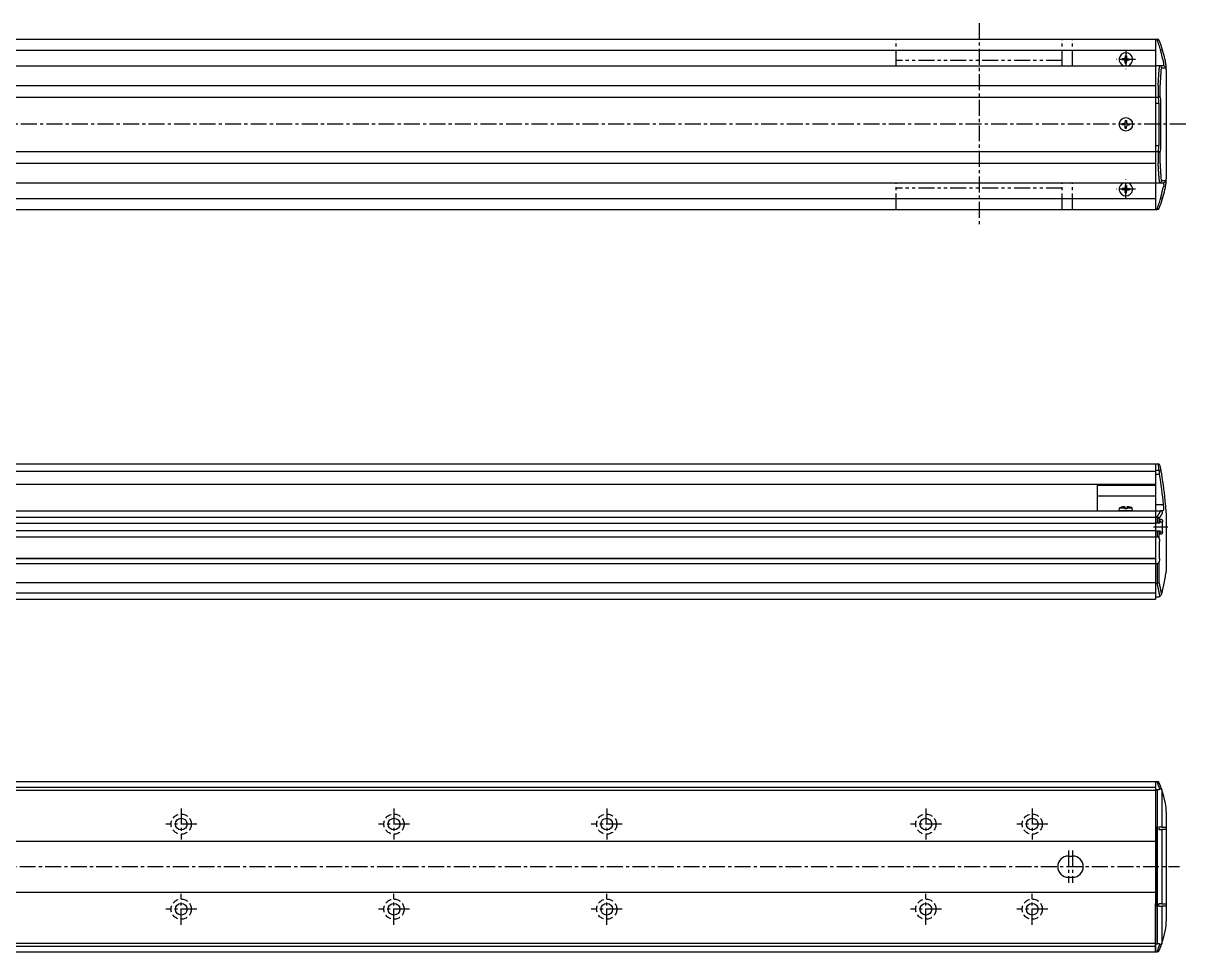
# Model space of a CAD drawing. Extents: x -693 to 400, y 35 to 506.
# Drawn here: x -147 to 400, y 69 to 506 of the extents above; entities that cross this region are included whole.
import ezdxf

# ---------------------------------------------------------------- set-up
doc = ezdxf.new("R2010")
doc.units = 0
for name, pattern in [('CENTER', [12, 7.5, -1.5, 1.5, -1.5]), ('DASHED', [4.5, 3, -1.5]), ('PHANTOM', [15, 7.5, -1.5, 1.5, -1.5, 1.5, -1.5])]:
    doc.linetypes.add(name, pattern=pattern)
doc.layers.get('0').update_dxf_attribs({"linetype": 'CONTINUOUS'})
doc.layers.add('CENTER', color=1, linetype='CENTER')

msp = doc.modelspace()

# ---------------------------------------------------------------- linework, layer by layer
at = {"color": 7, "linetype": 'CONTINUOUS'}
for p, q in [((-504.42, 498.26), (385.58, 498.26)), ((385.58, 498.26), (385.58, 418.26)), ((385.58, 498.26), (386.16, 498.26)), ((386.36, 498.26), (386.16, 498.26)), ((-258.42, 493.06), (385.58, 493.06)), ((387.97, 493.09), (387.82, 493.07)), ((369.83, 489.01), (369.83, 488.51)), ((370.58, 489.01), (369.83, 489.01)), ((370.58, 488.51), (369.83, 488.51)), ((371.33, 490.51), (371.33, 489.76)), ((371.33, 490.51), (371.83, 490.51)), ((371.33, 487.01), (371.33, 487.77)), ((371.33, 487.01), (371.83, 487.01)), ((371.83, 490.51), (371.83, 489.76)), ((371.83, 487.01), (371.83, 487.77)), ((372.57, 489.01), (373.33, 489.01)), ((372.57, 488.51), (373.33, 488.51)), ((373.33, 489.01), (373.33, 488.51)), ((388.97, 488.76), (389.18, 488.03)), ((390.16, 487.99), (389.94, 488.98)), ((-504.42, 485.76), (385.58, 485.76)), ((-258.42, 485.76), (385.58, 485.76)), ((389.25, 485.76), (385.58, 485.76)), ((388.41, 484.76), (390.24, 484.76)), ((390.48, 485.88), (390.48, 485.89)), ((390.58, 483.91), (390.58, 432.61)), ((-504.42, 476.53), (385.58, 476.53)), ((386.76, 476.51), (386.77, 476.51)), ((386.77, 476.51), (386.77, 471.02)), ((387.75, 471.6), (387.75, 476.34)), ((-504.42, 471), (385.58, 471)), ((385.58, 471.01), (386.66, 471.01)), ((386.77, 471.02), (386.66, 471.01)), ((385.58, 468.26), (387.09, 468.26)), ((387.09, 468.26), (387.09, 448.26)), ((388.08, 448.26), (388.08, 468.26)), ((371.33, 460.01), (371.33, 459.26)), ((371.33, 460.01), (371.83, 460.01)), ((371.83, 460.01), (371.83, 459.26)), ((369.83, 458.51), (369.83, 458.01)), ((370.58, 458.51), (369.83, 458.51)), ((370.58, 458.01), (369.83, 458.01)), ((371.33, 456.51), (371.33, 457.27)), ((371.33, 456.51), (371.83, 456.51)), ((371.83, 456.51), (371.83, 457.27)), ((372.57, 458.51), (373.33, 458.51)), ((372.57, 458.01), (373.33, 458.01)), ((373.33, 458.51), (373.33, 458.01)), ((385.58, 448.26), (387.09, 448.26)), ((-504.42, 445.53), (385.58, 445.53)), ((385.58, 445.51), (386.66, 445.51)), ((386.66, 445.51), (386.77, 445.51)), ((386.77, 445.51), (386.77, 440.01)), ((387.75, 440.19), (387.75, 444.92)), ((-504.42, 439.99), (385.58, 439.99)), ((386.77, 440.01), (386.76, 440.01)), ((390.24, 431.76), (388.41, 431.76)), ((-502.42, 430.76), (387.58, 430.76)), ((-258.42, 430.76), (385.58, 430.76)), ((369.83, 428.01), (369.83, 427.51)), ((370.58, 428.01), (369.83, 428.01)), ((370.58, 427.51), (369.83, 427.51)), ((371.33, 429.51), (371.33, 428.76)), ((371.33, 429.51), (371.83, 429.51)), ((371.33, 426.01), (371.33, 426.77)), ((371.83, 429.51), (371.83, 428.76)), ((371.83, 426.01), (371.83, 426.77)), ((372.57, 428.01), (373.33, 428.01)), ((372.57, 427.51), (373.33, 427.51)), ((373.33, 428.01), (373.33, 427.51)), ((385.58, 430.76), (389.25, 430.76)), ((388.97, 427.76), (389.18, 428.5)), ((389.94, 427.54), (390.16, 428.54)), ((390.48, 430.64), (390.48, 430.65)), ((-258.42, 423.46), (385.58, 423.46)), ((371.33, 426.01), (371.83, 426.01)), ((387.97, 423.44), (387.82, 423.46)), ((-504.42, 418.26), (385.58, 418.26)), ((385.58, 418.26), (386.16, 418.26)), ((386.16, 418.26), (386.36, 418.26)), ((-258.42, 298.59), (385.58, 298.59)), ((-258.42, 295.23), (385.58, 295.23)), ((385.58, 298.59), (385.58, 236.09)), ((385.58, 298.59), (385.58, 289.09)), ((385.58, 298.59), (386.76, 298.59)), ((385.58, 298.59), (385.58, 289.09)), ((385.58, 295.7), (387.27, 295.7)), ((386.77, 298.59), (386.76, 298.59)), ((385.58, 293.82), (387.43, 293.82)), ((-258.42, 289.09), (385.58, 289.09)), ((358.08, 289.09), (358.08, 276.59)), ((358.08, 288.62), (385.58, 288.62)), ((358.08, 283.63), (385.58, 283.63)), ((385.58, 279.59), (389.25, 279.59)), ((-504.42, 276.59), (385.58, 276.59)), ((-504.42, 273.59), (385.58, 273.59)), ((368.43, 276.59), (368.54, 277.89)), ((374.73, 276.59), (368.43, 276.59)), ((371.18, 277.89), (368.54, 277.89)), ((371.18, 278.48), (371.18, 277.49)), ((371.98, 277.49), (371.18, 277.49)), ((371.98, 278.48), (371.98, 277.49)), ((374.61, 277.89), (371.98, 277.89)), ((374.73, 276.59), (374.61, 277.89)), ((385.58, 276.59), (387.82, 276.59)), ((385.58, 276.59), (385.58, 235.09)), ((385.58, 273.59), (386.16, 273.59)), ((386.16, 273.59), (386.36, 273.57)), ((386.36, 273.57), (386.36, 270.99)), ((388.97, 276.59), (387.82, 276.59)), ((387.82, 276.59), (387.97, 276.58)), ((389.18, 276.68), (388.97, 276.59)), ((390.48, 276.91), (390.48, 276.89)), ((390.58, 275.59), (390.58, 248.09)), ((-504.42, 270.84), (385.58, 270.84)), ((385.58, 270.99), (387.55, 270.99)), ((387.29, 270.99), (387.29, 273.01)), ((388.49, 272.44), (387.55, 272.44)), ((387.55, 272.44), (387.55, 270.99)), ((387.55, 271.44), (388.81, 271.44)), ((388.81, 266.74), (388.81, 271.44)), ((-504.42, 267.34), (385.58, 267.34)), ((-504.42, 264.32), (385.58, 264.32)), ((385.58, 267.19), (387.55, 267.19)), ((385.58, 264.32), (386.36, 264.32)), ((386.36, 267.19), (386.36, 264.32)), ((387.29, 263.52), (387.29, 267.19)), ((387.55, 267.19), (387.55, 265.74)), ((387.55, 266.74), (388.81, 266.74)), ((387.55, 265.74), (388.49, 265.74)), ((387.43, 254.09), (387.43, 262.09)), ((-504.42, 254.39), (385.58, 254.39)), ((-504.42, 254.09), (385.58, 254.09)), ((-504.42, 251.85), (385.58, 251.85)), ((385.58, 251.85), (386.36, 251.85)), ((386.36, 251.85), (386.36, 242.59)), ((387.29, 242.85), (387.29, 252.65)), ((-504.42, 242.85), (385.58, 242.85)), ((385.58, 242.59), (386.31, 242.59)), ((386.36, 242.59), (386.31, 242.59)), ((-504.42, 238.09), (385.58, 238.09)), ((-504.42, 235.09), (385.58, 235.09)), ((385.58, 236.09), (386.52, 236.09)), ((388.47, 237.62), (388.43, 237.48)), ((-504.42, 149.3), (385.58, 149.3)), ((385.58, 149.3), (385.58, 69.3)), ((385.58, 149.3), (385.58, 126.85)), ((385.58, 149.3), (386.31, 149.3)), ((386.31, 149.3), (386.36, 149.3)), ((-504.42, 146.7), (385.58, 146.7)), ((-504.42, 145.3), (385.58, 145.3)), ((385.58, 145.55), (386.52, 145.55)), ((386.52, 73.05), (386.52, 145.55)), ((388.43, 145.51), (388.47, 145.38)), ((388.47, 145.38), (388.47, 127.8)), ((390.58, 134.95), (390.58, 83.65)), ((386.03, 127.8), (385.58, 127.8)), ((385.58, 126.85), (386.03, 126.85)), ((386.03, 127.8), (386.03, 90.8)), ((388.47, 127.8), (387.08, 127.8)), ((387.08, 127.8), (387.08, 126.8)), ((387.08, 126.8), (388.47, 126.8)), ((388.47, 127.8), (390.41, 127.8)), ((388.47, 126.8), (388.47, 91.8)), ((390.41, 126.8), (388.47, 126.8)), ((390.41, 127.8), (390.58, 127.75)), ((390.58, 126.74), (390.41, 126.8)), ((-504.42, 121.3), (385.58, 121.3)), ((344.58, 114.3), (346.58, 114.3)), ((344.58, 104.3), (346.58, 104.3)), ((-504.42, 97.3), (385.58, 97.3)), ((386.03, 91.76), (385.58, 91.75)), ((385.58, 69.3), (385.58, 91.75)), ((386.03, 90.8), (385.58, 90.8)), ((388.47, 91.8), (387.08, 91.8)), ((387.08, 90.8), (387.08, 91.8)), ((387.08, 90.8), (388.47, 90.8)), ((388.47, 91.8), (390.41, 91.8)), ((388.47, 90.8), (388.47, 73.22)), ((390.41, 90.8), (388.47, 90.8)), ((390.41, 91.8), (390.58, 91.86)), ((390.58, 90.86), (390.41, 90.8)), ((-504.42, 73.3), (385.58, 73.3)), ((-504.42, 71.9), (385.58, 71.9)), ((385.58, 73.05), (386.52, 73.05)), ((388.47, 73.22), (388.43, 73.09)), ((-504.42, 69.3), (385.58, 69.3)), ((385.58, 69.3), (386.31, 69.3)), ((386.36, 69.3), (386.31, 69.3))]:
    msp.add_line(p, q, dxfattribs=at)
at = {"color": 3, "linetype": 'PHANTOM'}
for p, q in [((263.58, 485.76), (263.58, 498.26)), ((341.58, 485.76), (341.58, 498.26)), ((346.58, 485.76), (346.58, 498.26)), ((341.58, 488.26), (263.58, 488.26)), ((263.58, 418.26), (263.58, 430.76)), ((341.58, 428.26), (263.58, 428.26)), ((341.58, 418.26), (341.58, 430.76)), ((346.58, 418.26), (346.58, 430.76))]:
    msp.add_line(p, q, dxfattribs=at)
at = {"color": 7, "linetype": 'CONTINUOUS'}
for points in [[(388.86, 493.09), (388.86, 493.09), (388.85, 493.11), (388.74, 493.17), (388.54, 493.18), (388.28, 493.15), (387.97, 493.09)], [(389.48, 486.57), (389.39, 487.13), (389.18, 488.03)], [(389.48, 429.96), (389.39, 429.4), (389.18, 428.5)], [(388.86, 423.44), (388.86, 423.44), (388.85, 423.42), (388.74, 423.36), (388.54, 423.35), (388.28, 423.38), (387.97, 423.44)], [(387.43, 293.82), (387.39, 294.24), (387.34, 294.87), (387.3, 295.37), (387.27, 295.7)], [(389.18, 276.68), (389.39, 277.07), (389.48, 277.54)], [(388.49, 272.44), (388.5, 272.44), (388.61, 272.37), (388.7, 272.2), (388.76, 271.96), (388.8, 271.66), (388.81, 271.44)], [(387.29, 263.52), (387.37, 263.03), (387.43, 262.09)], [(388.81, 266.74), (388.81, 266.64), (388.78, 266.32), (388.72, 266.03), (388.63, 265.83), (388.52, 265.74), (388.49, 265.74)], [(387.43, 254.09), (387.41, 253.54), (387.29, 252.65)], [(388.47, 237.62), (389.38, 241.71), (390.16, 245.67)], [(388.43, 145.51), (388.38, 145.61), (388.23, 145.74), (387.98, 145.8), (387.58, 145.73)], [(390.16, 139.03), (389.38, 142.3), (388.47, 145.38)], [(388.47, 73.22), (389.38, 76.31), (390.16, 79.58)], [(387.58, 72.88), (387.79, 72.82), (388.1, 72.82), (388.32, 72.92), (388.43, 73.09)]]:
    msp.add_lwpolyline(points, dxfattribs=at)
for points in [[(386.76, 476.51, 0), (386.76, 476.58, 0), (386.77, 476.64, 0), (386.77, 476.7, 0), (386.77, 476.76, 0), (386.78, 476.82, 0), (386.78, 476.89, 0), (386.79, 476.95, 0), (386.79, 477.01, 0), (386.8, 477.07, 0), (386.8, 477.13, 0), (386.8, 477.19, 0), (386.81, 477.26, 0), (386.81, 477.32, 0), (386.82, 477.38, 0), (386.82, 477.44, 0), (386.82, 477.5, 0), (386.83, 477.57, 0), (386.83, 477.63, 0), (386.84, 477.69, 0), (386.84, 477.75, 0), (386.85, 477.81, 0), (386.85, 477.88, 0), (386.85, 477.94, 0), (386.86, 478, 0), (386.86, 478.06, 0), (386.87, 478.12, 0), (386.87, 478.19, 0), (386.87, 478.25, 0), (386.88, 478.31, 0), (386.88, 478.37, 0), (386.89, 478.43, 0), (386.89, 478.5, 0), (386.89, 478.56, 0), (386.9, 478.62, 0), (386.9, 478.68, 0), (386.91, 478.74, 0), (386.91, 478.81, 0), (386.91, 478.87, 0), (386.92, 478.93, 0), (386.92, 478.99, 0), (386.93, 479.05, 0), (386.93, 479.12, 0), (386.94, 479.18, 0), (386.94, 479.24, 0), (386.94, 479.3, 0), (386.95, 479.36, 0), (386.95, 479.42, 0), (386.96, 479.49, 0), (386.96, 479.55, 0), (386.96, 479.61, 0), (386.97, 479.67, 0), (386.97, 479.74, 0), (386.98, 479.8, 0), (386.98, 479.86, 0), (386.98, 479.92, 0), (386.99, 479.98, 0), (386.99, 480.05, 0), (387, 480.11, 0), (387, 480.17, 0), (387, 480.23, 0), (387.01, 480.29, 0), (387.01, 480.36, 0), (387.01, 480.42, 0), (387.02, 480.48, 0), (387.02, 480.54, 0), (387.03, 480.6, 0), (387.03, 480.67, 0), (387.04, 480.73, 0), (387.04, 480.79, 0), (387.04, 480.85, 0), (387.05, 480.91, 0), (387.05, 480.98, 0), (387.06, 481.04, 0), (387.06, 481.1, 0), (387.06, 481.16, 0), (387.07, 481.22, 0), (387.07, 481.29, 0), (387.07, 481.35, 0), (387.08, 481.41, 0), (387.08, 481.47, 0), (387.09, 481.53, 0), (387.09, 481.59, 0), (387.1, 481.66, 0), (387.1, 481.72, 0), (387.1, 481.78, 0), (387.11, 481.84, 0), (387.11, 481.9, 0), (387.11, 481.97, 0), (387.12, 482.03, 0), (387.12, 482.09, 0), (387.13, 482.15, 0), (387.13, 482.21, 0), (387.13, 482.28, 0), (387.14, 482.34, 0), (387.14, 482.4, 0), (387.15, 482.46, 0), (387.15, 482.52, 0), (387.15, 482.59, 0), (387.16, 482.65, 0), (387.16, 482.71, 0), (387.17, 482.77, 0), (387.17, 482.83, 0), (387.17, 482.9, 0), (387.18, 482.96, 0), (387.18, 483.02, 0), (387.19, 483.08, 0), (387.19, 483.14, 0), (387.19, 483.21, 0), (387.2, 483.27, 0), (387.2, 483.33, 0), (387.2, 483.39, 0), (387.21, 483.45, 0), (387.21, 483.52, 0), (387.22, 483.58, 0), (387.22, 483.64, 0), (387.22, 483.7, 0), (387.23, 483.77, 0), (387.23, 483.83, 0), (387.24, 483.89, 0), (387.24, 483.95, 0), (387.24, 484.01, 0), (387.25, 484.08, 0), (387.25, 484.14, 0), (387.25, 484.2, 0), (387.26, 484.26, 0), (387.26, 484.32, 0), (387.27, 484.39, 0), (387.27, 484.45, 0)], [(387.75, 476.34, 0), (387.76, 476.4, 0), (387.76, 476.46, 0), (387.76, 476.52, 0), (387.77, 476.58, 0), (387.77, 476.64, 0), (387.78, 476.7, 0), (387.78, 476.76, 0), (387.79, 476.82, 0), (387.79, 476.88, 0), (387.79, 476.94, 0), (387.8, 477, 0), (387.8, 477.06, 0), (387.81, 477.13, 0), (387.81, 477.19, 0), (387.81, 477.25, 0), (387.82, 477.31, 0), (387.82, 477.37, 0), (387.83, 477.43, 0), (387.83, 477.49, 0), (387.83, 477.55, 0), (387.84, 477.61, 0), (387.84, 477.67, 0), (387.85, 477.73, 0), (387.85, 477.79, 0), (387.85, 477.85, 0), (387.86, 477.91, 0), (387.86, 477.97, 0), (387.87, 478.04, 0), (387.87, 478.1, 0), (387.87, 478.16, 0), (387.88, 478.22, 0), (387.88, 478.28, 0), (387.89, 478.34, 0), (387.89, 478.4, 0), (387.89, 478.46, 0), (387.9, 478.52, 0), (387.9, 478.58, 0), (387.91, 478.64, 0), (387.91, 478.7, 0), (387.91, 478.76, 0), (387.92, 478.82, 0), (387.92, 478.88, 0), (387.93, 478.94, 0), (387.93, 479.01, 0), (387.93, 479.07, 0), (387.94, 479.13, 0), (387.94, 479.19, 0), (387.95, 479.25, 0), (387.95, 479.31, 0), (387.95, 479.37, 0), (387.96, 479.43, 0), (387.96, 479.49, 0), (387.97, 479.55, 0), (387.97, 479.61, 0), (387.97, 479.67, 0), (387.98, 479.73, 0), (387.98, 479.8, 0), (387.99, 479.86, 0), (387.99, 479.92, 0), (387.99, 479.98, 0), (388, 480.04, 0), (388, 480.1, 0), (388, 480.16, 0), (388.01, 480.22, 0), (388.01, 480.28, 0), (388.02, 480.34, 0), (388.02, 480.4, 0), (388.02, 480.46, 0), (388.03, 480.52, 0), (388.03, 480.58, 0), (388.04, 480.64, 0), (388.04, 480.7, 0), (388.05, 480.77, 0), (388.05, 480.83, 0), (388.05, 480.89, 0), (388.06, 480.95, 0), (388.06, 481.01, 0), (388.06, 481.07, 0), (388.07, 481.13, 0), (388.07, 481.19, 0), (388.08, 481.25, 0), (388.08, 481.31, 0), (388.08, 481.37, 0), (388.09, 481.43, 0), (388.09, 481.49, 0), (388.1, 481.55, 0), (388.1, 481.62, 0), (388.1, 481.68, 0), (388.11, 481.74, 0), (388.11, 481.8, 0), (388.12, 481.86, 0), (388.12, 481.92, 0), (388.12, 481.98, 0), (388.13, 482.04, 0), (388.13, 482.1, 0), (388.13, 482.16, 0), (388.14, 482.22, 0), (388.14, 482.28, 0), (388.14, 482.35, 0), (388.15, 482.4, 0), (388.15, 482.47, 0), (388.16, 482.53, 0), (388.16, 482.59, 0), (388.17, 482.65, 0), (388.17, 482.71, 0), (388.17, 482.77, 0), (388.18, 482.83, 0), (388.18, 482.89, 0), (388.18, 482.95, 0), (388.19, 483.01, 0), (388.19, 483.07, 0), (388.19, 483.13, 0), (388.2, 483.19, 0), (388.2, 483.26, 0), (388.21, 483.32, 0), (388.21, 483.38, 0), (388.21, 483.44, 0), (388.22, 483.5, 0), (388.22, 483.56, 0), (388.23, 483.62, 0), (388.23, 483.68, 0), (388.23, 483.74, 0), (388.24, 483.8, 0), (388.24, 483.86, 0), (388.25, 483.92, 0), (388.25, 483.99, 0), (388.25, 484.05, 0), (388.26, 484.11, 0)], [(387.27, 432.08, 0), (387.27, 432.14, 0), (387.26, 432.2, 0), (387.26, 432.27, 0), (387.25, 432.33, 0), (387.25, 432.39, 0), (387.25, 432.45, 0), (387.24, 432.51, 0), (387.24, 432.58, 0), (387.24, 432.64, 0), (387.23, 432.7, 0), (387.23, 432.76, 0), (387.22, 432.82, 0), (387.22, 432.89, 0), (387.22, 432.95, 0), (387.21, 433.01, 0), (387.21, 433.07, 0), (387.2, 433.13, 0), (387.2, 433.2, 0), (387.2, 433.26, 0), (387.19, 433.32, 0), (387.19, 433.38, 0), (387.19, 433.44, 0), (387.18, 433.51, 0), (387.18, 433.57, 0), (387.17, 433.63, 0), (387.17, 433.69, 0), (387.17, 433.76, 0), (387.16, 433.82, 0), (387.16, 433.88, 0), (387.15, 433.94, 0), (387.15, 434, 0), (387.15, 434.07, 0), (387.14, 434.13, 0), (387.14, 434.19, 0), (387.13, 434.25, 0), (387.13, 434.31, 0), (387.13, 434.38, 0), (387.12, 434.44, 0), (387.12, 434.5, 0), (387.11, 434.56, 0), (387.11, 434.62, 0), (387.11, 434.69, 0), (387.1, 434.75, 0), (387.1, 434.81, 0), (387.1, 434.87, 0), (387.09, 434.93, 0), (387.09, 435, 0), (387.08, 435.06, 0), (387.08, 435.12, 0), (387.07, 435.18, 0), (387.07, 435.24, 0), (387.07, 435.31, 0), (387.06, 435.37, 0), (387.06, 435.43, 0), (387.06, 435.49, 0), (387.05, 435.55, 0), (387.05, 435.62, 0), (387.04, 435.68, 0), (387.04, 435.74, 0), (387.04, 435.8, 0), (387.03, 435.86, 0), (387.03, 435.93, 0), (387.02, 435.99, 0), (387.02, 436.05, 0), (387.01, 436.11, 0), (387.01, 436.17, 0), (387.01, 436.24, 0), (387, 436.3, 0), (387, 436.36, 0), (387, 436.42, 0), (386.99, 436.48, 0), (386.99, 436.55, 0), (386.98, 436.61, 0), (386.98, 436.67, 0), (386.98, 436.73, 0), (386.97, 436.79, 0), (386.97, 436.86, 0), (386.96, 436.92, 0), (386.96, 436.98, 0), (386.96, 437.04, 0), (386.95, 437.1, 0), (386.95, 437.17, 0), (386.94, 437.23, 0), (386.94, 437.29, 0), (386.94, 437.35, 0), (386.93, 437.41, 0), (386.93, 437.48, 0), (386.92, 437.54, 0), (386.92, 437.6, 0), (386.91, 437.66, 0), (386.91, 437.72, 0), (386.91, 437.79, 0), (386.9, 437.85, 0), (386.9, 437.91, 0), (386.89, 437.97, 0), (386.89, 438.03, 0), (386.89, 438.1, 0), (386.88, 438.16, 0), (386.88, 438.22, 0), (386.87, 438.28, 0), (386.87, 438.34, 0), (386.87, 438.4, 0), (386.86, 438.47, 0), (386.86, 438.53, 0), (386.85, 438.59, 0), (386.85, 438.65, 0), (386.85, 438.71, 0), (386.84, 438.78, 0), (386.84, 438.84, 0), (386.83, 438.9, 0), (386.83, 438.96, 0), (386.82, 439.02, 0), (386.82, 439.09, 0), (386.82, 439.15, 0), (386.81, 439.21, 0), (386.81, 439.27, 0), (386.8, 439.33, 0), (386.8, 439.39, 0), (386.8, 439.46, 0), (386.79, 439.52, 0), (386.79, 439.58, 0), (386.78, 439.64, 0), (386.78, 439.7, 0), (386.77, 439.77, 0), (386.77, 439.83, 0), (386.77, 439.89, 0), (386.76, 439.95, 0), (386.76, 440.01, 0)], [(388.26, 432.42, 0), (388.25, 432.48, 0), (388.25, 432.54, 0), (388.25, 432.61, 0), (388.24, 432.66, 0), (388.24, 432.73, 0), (388.23, 432.79, 0), (388.23, 432.85, 0), (388.23, 432.91, 0), (388.22, 432.97, 0), (388.22, 433.03, 0), (388.21, 433.09, 0), (388.21, 433.15, 0), (388.21, 433.21, 0), (388.2, 433.27, 0), (388.2, 433.33, 0), (388.19, 433.39, 0), (388.19, 433.45, 0), (388.19, 433.52, 0), (388.18, 433.58, 0), (388.18, 433.64, 0), (388.18, 433.7, 0), (388.17, 433.76, 0), (388.17, 433.82, 0), (388.17, 433.88, 0), (388.16, 433.94, 0), (388.16, 434, 0), (388.15, 434.06, 0), (388.15, 434.12, 0), (388.14, 434.18, 0), (388.14, 434.25, 0), (388.14, 434.31, 0), (388.13, 434.37, 0), (388.13, 434.43, 0), (388.13, 434.49, 0), (388.12, 434.55, 0), (388.12, 434.61, 0), (388.12, 434.67, 0), (388.11, 434.73, 0), (388.11, 434.79, 0), (388.1, 434.85, 0), (388.1, 434.91, 0), (388.1, 434.97, 0), (388.09, 435.03, 0), (388.09, 435.1, 0), (388.08, 435.16, 0), (388.08, 435.22, 0), (388.08, 435.28, 0), (388.07, 435.34, 0), (388.07, 435.4, 0), (388.06, 435.46, 0), (388.06, 435.52, 0), (388.06, 435.58, 0), (388.05, 435.64, 0), (388.05, 435.7, 0), (388.05, 435.76, 0), (388.04, 435.82, 0), (388.04, 435.88, 0), (388.03, 435.94, 0), (388.03, 436, 0), (388.02, 436.07, 0), (388.02, 436.13, 0), (388.02, 436.19, 0), (388.01, 436.25, 0), (388.01, 436.31, 0), (388, 436.37, 0), (388, 436.43, 0), (388, 436.49, 0), (387.99, 436.55, 0), (387.99, 436.61, 0), (387.99, 436.67, 0), (387.98, 436.73, 0), (387.98, 436.79, 0), (387.97, 436.85, 0), (387.97, 436.92, 0), (387.97, 436.98, 0), (387.96, 437.04, 0), (387.96, 437.1, 0), (387.95, 437.16, 0), (387.95, 437.22, 0), (387.95, 437.28, 0), (387.94, 437.34, 0), (387.94, 437.4, 0), (387.93, 437.46, 0), (387.93, 437.52, 0), (387.93, 437.58, 0), (387.92, 437.64, 0), (387.92, 437.7, 0), (387.91, 437.76, 0), (387.91, 437.83, 0), (387.91, 437.89, 0), (387.9, 437.95, 0), (387.9, 438.01, 0), (387.89, 438.07, 0), (387.89, 438.13, 0), (387.89, 438.19, 0), (387.88, 438.25, 0), (387.88, 438.31, 0), (387.87, 438.37, 0), (387.87, 438.43, 0), (387.87, 438.49, 0), (387.86, 438.55, 0), (387.86, 438.61, 0), (387.85, 438.68, 0), (387.85, 438.74, 0), (387.85, 438.8, 0), (387.84, 438.86, 0), (387.84, 438.92, 0), (387.83, 438.98, 0), (387.83, 439.04, 0), (387.83, 439.1, 0), (387.82, 439.16, 0), (387.82, 439.22, 0), (387.81, 439.28, 0), (387.81, 439.34, 0), (387.81, 439.4, 0), (387.8, 439.46, 0), (387.8, 439.52, 0), (387.79, 439.58, 0), (387.79, 439.64, 0), (387.79, 439.71, 0), (387.78, 439.77, 0), (387.78, 439.83, 0), (387.77, 439.89, 0), (387.77, 439.95, 0), (387.76, 440.01, 0), (387.76, 440.07, 0), (387.76, 440.13, 0), (387.75, 440.19, 0)], [(371.18, 278.48, 0), (371.16, 278.48, 0), (371.13, 278.48, 0), (371.11, 278.47, 0), (371.09, 278.47, 0), (371.07, 278.47, 0), (371.05, 278.47, 0), (371.03, 278.47, 0), (371.01, 278.47, 0), (370.99, 278.46, 0), (370.96, 278.46, 0), (370.94, 278.46, 0), (370.92, 278.46, 0), (370.9, 278.46, 0), (370.88, 278.46, 0), (370.86, 278.45, 0), (370.84, 278.45, 0), (370.82, 278.45, 0), (370.8, 278.45, 0), (370.77, 278.45, 0), (370.75, 278.44, 0), (370.73, 278.44, 0), (370.71, 278.44, 0), (370.69, 278.44, 0), (370.67, 278.44, 0), (370.65, 278.43, 0), (370.63, 278.43, 0), (370.61, 278.43, 0), (370.58, 278.43, 0), (370.56, 278.42, 0), (370.54, 278.42, 0), (370.52, 278.42, 0), (370.5, 278.41, 0), (370.48, 278.41, 0), (370.46, 278.41, 0), (370.44, 278.4, 0), (370.42, 278.4, 0), (370.4, 278.4, 0), (370.38, 278.4, 0), (370.35, 278.39, 0), (370.33, 278.39, 0), (370.31, 278.39, 0), (370.29, 278.38, 0), (370.27, 278.38, 0), (370.25, 278.38, 0), (370.23, 278.37, 0), (370.21, 278.37, 0), (370.19, 278.37, 0), (370.17, 278.36, 0), (370.14, 278.36, 0), (370.12, 278.35, 0), (370.1, 278.35, 0), (370.08, 278.35, 0), (370.06, 278.34, 0), (370.04, 278.34, 0), (370.02, 278.33, 0), (370, 278.33, 0), (369.98, 278.32, 0), (369.96, 278.32, 0), (369.94, 278.32, 0), (369.92, 278.31, 0), (369.9, 278.31, 0), (369.88, 278.3, 0), (369.85, 278.3, 0), (369.83, 278.29, 0), (369.81, 278.29, 0), (369.79, 278.29, 0), (369.77, 278.28, 0), (369.75, 278.27, 0), (369.73, 278.27, 0), (369.71, 278.26, 0), (369.69, 278.26, 0), (369.67, 278.25, 0), (369.65, 278.25, 0), (369.63, 278.25, 0), (369.61, 278.24, 0), (369.59, 278.24, 0), (369.57, 278.23, 0), (369.55, 278.22, 0), (369.52, 278.22, 0), (369.5, 278.21, 0), (369.48, 278.21, 0), (369.46, 278.2, 0), (369.44, 278.2, 0), (369.42, 278.19, 0), (369.4, 278.19, 0), (369.38, 278.18, 0), (369.36, 278.17, 0), (369.34, 278.17, 0), (369.32, 278.16, 0), (369.3, 278.15, 0), (369.28, 278.15, 0), (369.26, 278.14, 0), (369.24, 278.14, 0), (369.22, 278.13, 0), (369.2, 278.12, 0), (369.18, 278.12, 0), (369.16, 278.11, 0), (369.14, 278.11, 0), (369.12, 278.1, 0), (369.1, 278.09, 0), (369.08, 278.09, 0), (369.06, 278.08, 0), (369.04, 278.07, 0), (369.02, 278.06, 0), (369, 278.06, 0), (368.98, 278.05, 0), (368.96, 278.05, 0), (368.94, 278.04, 0), (368.92, 278.03, 0), (368.9, 278.02, 0), (368.88, 278.02, 0), (368.86, 278.01, 0), (368.84, 278, 0), (368.82, 278, 0), (368.8, 277.99, 0), (368.78, 277.98, 0), (368.76, 277.97, 0), (368.74, 277.96, 0), (368.72, 277.96, 0), (368.7, 277.95, 0), (368.68, 277.94, 0), (368.66, 277.93, 0), (368.64, 277.93, 0), (368.62, 277.92, 0), (368.6, 277.91, 0), (368.58, 277.9, 0), (368.56, 277.89, 0), (368.54, 277.89, 0)], [(374.61, 277.89, 0), (374.59, 277.89, 0), (374.57, 277.9, 0), (374.55, 277.91, 0), (374.54, 277.92, 0), (374.51, 277.93, 0), (374.5, 277.93, 0), (374.48, 277.94, 0), (374.46, 277.95, 0), (374.44, 277.96, 0), (374.42, 277.96, 0), (374.4, 277.97, 0), (374.38, 277.98, 0), (374.36, 277.99, 0), (374.34, 278, 0), (374.32, 278, 0), (374.3, 278.01, 0), (374.28, 278.02, 0), (374.26, 278.02, 0), (374.24, 278.03, 0), (374.22, 278.04, 0), (374.2, 278.05, 0), (374.18, 278.05, 0), (374.16, 278.06, 0), (374.14, 278.06, 0), (374.12, 278.07, 0), (374.1, 278.08, 0), (374.08, 278.09, 0), (374.06, 278.09, 0), (374.04, 278.1, 0), (374.02, 278.11, 0), (374, 278.11, 0), (373.98, 278.12, 0), (373.95, 278.12, 0), (373.94, 278.13, 0), (373.92, 278.14, 0), (373.89, 278.14, 0), (373.87, 278.15, 0), (373.85, 278.15, 0), (373.83, 278.16, 0), (373.81, 278.17, 0), (373.79, 278.17, 0), (373.77, 278.18, 0), (373.75, 278.19, 0), (373.73, 278.19, 0), (373.71, 278.2, 0), (373.69, 278.2, 0), (373.67, 278.21, 0), (373.65, 278.21, 0), (373.63, 278.22, 0), (373.61, 278.22, 0), (373.59, 278.23, 0), (373.57, 278.24, 0), (373.55, 278.24, 0), (373.53, 278.25, 0), (373.51, 278.25, 0), (373.49, 278.25, 0), (373.46, 278.26, 0), (373.44, 278.26, 0), (373.42, 278.27, 0), (373.4, 278.27, 0), (373.38, 278.28, 0), (373.36, 278.29, 0), (373.34, 278.29, 0), (373.32, 278.29, 0), (373.3, 278.3, 0), (373.28, 278.3, 0), (373.26, 278.31, 0), (373.24, 278.31, 0), (373.22, 278.32, 0), (373.2, 278.32, 0), (373.18, 278.32, 0), (373.15, 278.33, 0), (373.13, 278.33, 0), (373.11, 278.34, 0), (373.09, 278.34, 0), (373.07, 278.35, 0), (373.05, 278.35, 0), (373.03, 278.35, 0), (373.01, 278.36, 0), (372.99, 278.36, 0), (372.97, 278.37, 0), (372.95, 278.37, 0), (372.93, 278.37, 0), (372.9, 278.38, 0), (372.88, 278.38, 0), (372.86, 278.38, 0), (372.84, 278.39, 0), (372.82, 278.39, 0), (372.8, 278.39, 0), (372.78, 278.4, 0), (372.76, 278.4, 0), (372.74, 278.4, 0), (372.71, 278.4, 0), (372.69, 278.41, 0), (372.67, 278.41, 0), (372.65, 278.41, 0), (372.63, 278.42, 0), (372.61, 278.42, 0), (372.59, 278.42, 0), (372.57, 278.43, 0), (372.55, 278.43, 0), (372.53, 278.43, 0), (372.5, 278.43, 0), (372.48, 278.44, 0), (372.46, 278.44, 0), (372.44, 278.44, 0), (372.42, 278.44, 0), (372.4, 278.44, 0), (372.38, 278.45, 0), (372.36, 278.45, 0), (372.34, 278.45, 0), (372.31, 278.45, 0), (372.29, 278.45, 0), (372.27, 278.46, 0), (372.25, 278.46, 0), (372.23, 278.46, 0), (372.21, 278.46, 0), (372.19, 278.46, 0), (372.17, 278.46, 0), (372.15, 278.47, 0), (372.12, 278.47, 0), (372.1, 278.47, 0), (372.08, 278.47, 0), (372.06, 278.47, 0), (372.04, 278.47, 0), (372.02, 278.48, 0), (372, 278.48, 0), (371.98, 278.48, 0)], [(386.16, 273.59, 0), (386.18, 273.61, 0), (386.19, 273.63, 0), (386.21, 273.66, 0), (386.23, 273.68, 0), (386.24, 273.7, 0), (386.26, 273.73, 0), (386.27, 273.75, 0), (386.29, 273.77, 0), (386.3, 273.79, 0), (386.32, 273.82, 0), (386.33, 273.84, 0), (386.35, 273.86, 0), (386.37, 273.89, 0), (386.38, 273.91, 0), (386.4, 273.93, 0), (386.41, 273.95, 0), (386.43, 273.98, 0), (386.44, 274, 0), (386.46, 274.02, 0), (386.48, 274.05, 0), (386.49, 274.07, 0), (386.51, 274.09, 0), (386.52, 274.12, 0), (386.54, 274.14, 0), (386.55, 274.16, 0), (386.57, 274.19, 0), (386.58, 274.21, 0), (386.6, 274.23, 0), (386.61, 274.26, 0), (386.63, 274.28, 0), (386.64, 274.3, 0), (386.66, 274.32, 0), (386.67, 274.35, 0), (386.69, 274.37, 0), (386.7, 274.39, 0), (386.72, 274.42, 0), (386.73, 274.44, 0), (386.75, 274.46, 0), (386.76, 274.49, 0), (386.78, 274.51, 0), (386.79, 274.53, 0), (386.81, 274.56, 0), (386.82, 274.58, 0), (386.84, 274.6, 0), (386.85, 274.63, 0), (386.87, 274.65, 0), (386.88, 274.67, 0), (386.89, 274.7, 0), (386.91, 274.72, 0), (386.92, 274.74, 0), (386.94, 274.77, 0), (386.95, 274.79, 0), (386.97, 274.81, 0), (386.98, 274.84, 0), (387, 274.86, 0), (387.01, 274.88, 0), (387.02, 274.91, 0), (387.04, 274.93, 0), (387.05, 274.95, 0), (387.07, 274.98, 0), (387.08, 275, 0), (387.1, 275.02, 0), (387.11, 275.05, 0), (387.12, 275.07, 0), (387.14, 275.09, 0), (387.15, 275.12, 0), (387.17, 275.14, 0), (387.18, 275.16, 0), (387.19, 275.19, 0), (387.21, 275.21, 0), (387.22, 275.23, 0), (387.24, 275.26, 0), (387.25, 275.28, 0), (387.26, 275.3, 0), (387.28, 275.33, 0), (387.29, 275.35, 0), (387.31, 275.37, 0), (387.32, 275.4, 0), (387.33, 275.42, 0), (387.35, 275.44, 0), (387.36, 275.47, 0), (387.37, 275.49, 0), (387.39, 275.51, 0), (387.4, 275.54, 0), (387.41, 275.56, 0), (387.43, 275.58, 0), (387.44, 275.61, 0), (387.46, 275.63, 0), (387.47, 275.65, 0), (387.48, 275.68, 0), (387.5, 275.7, 0), (387.51, 275.73, 0), (387.52, 275.75, 0), (387.53, 275.77, 0), (387.55, 275.8, 0), (387.56, 275.82, 0), (387.57, 275.84, 0), (387.59, 275.87, 0), (387.6, 275.89, 0), (387.61, 275.91, 0), (387.63, 275.94, 0), (387.64, 275.96, 0), (387.65, 275.99, 0), (387.67, 276.01, 0), (387.68, 276.03, 0), (387.69, 276.06, 0), (387.7, 276.08, 0), (387.72, 276.1, 0), (387.73, 276.13, 0), (387.74, 276.15, 0), (387.75, 276.17, 0), (387.77, 276.2, 0), (387.78, 276.22, 0), (387.79, 276.25, 0), (387.81, 276.27, 0), (387.82, 276.29, 0), (387.83, 276.32, 0), (387.84, 276.34, 0), (387.86, 276.36, 0), (387.87, 276.39, 0), (387.88, 276.41, 0), (387.89, 276.43, 0), (387.91, 276.46, 0), (387.92, 276.48, 0), (387.93, 276.5, 0), (387.94, 276.53, 0), (387.95, 276.55, 0), (387.97, 276.58, 0)], [(387.29, 273.01, 0), (387.3, 273.03, 0), (387.32, 273.05, 0), (387.33, 273.07, 0), (387.35, 273.09, 0), (387.36, 273.11, 0), (387.37, 273.13, 0), (387.39, 273.15, 0), (387.4, 273.17, 0), (387.41, 273.19, 0), (387.43, 273.21, 0), (387.44, 273.23, 0), (387.45, 273.25, 0), (387.47, 273.27, 0), (387.48, 273.29, 0), (387.49, 273.31, 0), (387.51, 273.33, 0), (387.52, 273.35, 0), (387.53, 273.37, 0), (387.55, 273.39, 0), (387.56, 273.41, 0), (387.57, 273.43, 0), (387.59, 273.45, 0), (387.6, 273.47, 0), (387.61, 273.49, 0), (387.63, 273.51, 0), (387.64, 273.53, 0), (387.65, 273.55, 0), (387.67, 273.57, 0), (387.68, 273.59, 0), (387.69, 273.61, 0), (387.7, 273.63, 0), (387.72, 273.65, 0), (387.73, 273.67, 0), (387.74, 273.69, 0), (387.76, 273.71, 0), (387.77, 273.73, 0), (387.78, 273.75, 0), (387.79, 273.77, 0), (387.81, 273.79, 0), (387.82, 273.81, 0), (387.83, 273.83, 0), (387.85, 273.85, 0), (387.86, 273.87, 0), (387.87, 273.89, 0), (387.88, 273.91, 0), (387.9, 273.93, 0), (387.91, 273.95, 0), (387.92, 273.97, 0), (387.93, 273.99, 0), (387.95, 274.01, 0), (387.96, 274.03, 0), (387.97, 274.05, 0), (387.99, 274.07, 0), (388, 274.09, 0), (388.01, 274.11, 0), (388.02, 274.13, 0), (388.04, 274.15, 0), (388.05, 274.17, 0), (388.06, 274.19, 0), (388.07, 274.21, 0), (388.08, 274.23, 0), (388.1, 274.25, 0), (388.11, 274.27, 0), (388.12, 274.29, 0), (388.13, 274.31, 0), (388.14, 274.33, 0), (388.16, 274.35, 0), (388.17, 274.37, 0), (388.18, 274.39, 0), (388.19, 274.41, 0), (388.21, 274.43, 0), (388.22, 274.45, 0), (388.23, 274.47, 0), (388.24, 274.49, 0), (388.25, 274.51, 0), (388.27, 274.53, 0), (388.28, 274.55, 0), (388.29, 274.57, 0), (388.3, 274.59, 0), (388.31, 274.61, 0), (388.33, 274.63, 0), (388.34, 274.65, 0), (388.35, 274.67, 0), (388.36, 274.69, 0), (388.37, 274.71, 0), (388.38, 274.73, 0), (388.4, 274.75, 0), (388.41, 274.77, 0), (388.42, 274.79, 0), (388.43, 274.81, 0), (388.44, 274.83, 0), (388.46, 274.86, 0), (388.47, 274.88, 0), (388.48, 274.89, 0), (388.49, 274.92, 0), (388.5, 274.94, 0), (388.51, 274.96, 0), (388.52, 274.98, 0), (388.54, 275, 0), (388.55, 275.02, 0), (388.56, 275.04, 0), (388.57, 275.06, 0), (388.58, 275.08, 0), (388.59, 275.1, 0), (388.61, 275.12, 0), (388.62, 275.14, 0), (388.63, 275.16, 0), (388.64, 275.18, 0), (388.65, 275.2, 0), (388.66, 275.22, 0), (388.67, 275.24, 0), (388.68, 275.26, 0), (388.69, 275.28, 0), (388.71, 275.3, 0), (388.72, 275.32, 0), (388.73, 275.34, 0), (388.74, 275.36, 0), (388.75, 275.38, 0), (388.76, 275.4, 0), (388.77, 275.42, 0), (388.78, 275.44, 0), (388.8, 275.46, 0), (388.81, 275.49, 0), (388.82, 275.5, 0), (388.83, 275.53, 0), (388.84, 275.55, 0), (388.85, 275.57, 0), (388.86, 275.59, 0)], [(387.58, 236.39, 0), (387.58, 236.44, 0), (387.57, 236.49, 0), (387.56, 236.54, 0), (387.55, 236.59, 0), (387.54, 236.64, 0), (387.53, 236.69, 0), (387.52, 236.74, 0), (387.51, 236.78, 0), (387.5, 236.83, 0), (387.49, 236.88, 0), (387.48, 236.93, 0), (387.48, 236.98, 0), (387.46, 237.03, 0), (387.46, 237.08, 0), (387.45, 237.13, 0), (387.44, 237.18, 0), (387.43, 237.22, 0), (387.42, 237.27, 0), (387.41, 237.32, 0), (387.4, 237.37, 0), (387.39, 237.42, 0), (387.38, 237.47, 0), (387.37, 237.52, 0), (387.36, 237.56, 0), (387.35, 237.61, 0), (387.34, 237.66, 0), (387.33, 237.71, 0), (387.32, 237.76, 0), (387.31, 237.81, 0), (387.31, 237.86, 0), (387.3, 237.91, 0), (387.29, 237.96, 0), (387.28, 238, 0), (387.27, 238.05, 0), (387.26, 238.1, 0), (387.25, 238.15, 0), (387.24, 238.2, 0), (387.23, 238.25, 0), (387.22, 238.29, 0), (387.21, 238.34, 0), (387.2, 238.39, 0), (387.19, 238.44, 0), (387.18, 238.49, 0), (387.17, 238.54, 0), (387.16, 238.59, 0), (387.15, 238.64, 0), (387.14, 238.68, 0), (387.13, 238.73, 0), (387.12, 238.78, 0), (387.11, 238.83, 0), (387.1, 238.88, 0), (387.09, 238.93, 0), (387.08, 238.97, 0), (387.07, 239.02, 0), (387.06, 239.07, 0), (387.05, 239.12, 0), (387.04, 239.17, 0), (387.03, 239.22, 0), (387.02, 239.27, 0), (387.01, 239.31, 0), (387, 239.36, 0), (386.99, 239.41, 0), (386.98, 239.46, 0), (386.97, 239.51, 0), (386.96, 239.56, 0), (386.95, 239.6, 0), (386.94, 239.65, 0), (386.93, 239.7, 0), (386.92, 239.75, 0), (386.91, 239.8, 0), (386.9, 239.85, 0), (386.89, 239.9, 0), (386.88, 239.94, 0), (386.87, 239.99, 0), (386.86, 240.04, 0), (386.85, 240.09, 0), (386.84, 240.14, 0), (386.83, 240.19, 0), (386.82, 240.23, 0), (386.81, 240.28, 0), (386.8, 240.33, 0), (386.79, 240.38, 0), (386.78, 240.43, 0), (386.77, 240.47, 0), (386.76, 240.52, 0), (386.75, 240.57, 0), (386.74, 240.62, 0), (386.73, 240.67, 0), (386.72, 240.72, 0), (386.71, 240.76, 0), (386.7, 240.81, 0), (386.69, 240.86, 0), (386.68, 240.91, 0), (386.67, 240.96, 0), (386.66, 241, 0), (386.65, 241.05, 0), (386.64, 241.1, 0), (386.63, 241.15, 0), (386.62, 241.2, 0), (386.61, 241.24, 0), (386.6, 241.29, 0), (386.58, 241.34, 0), (386.57, 241.39, 0), (386.56, 241.44, 0), (386.55, 241.49, 0), (386.54, 241.53, 0), (386.53, 241.58, 0), (386.52, 241.63, 0), (386.51, 241.68, 0), (386.5, 241.72, 0), (386.49, 241.77, 0), (386.48, 241.82, 0), (386.47, 241.87, 0), (386.46, 241.92, 0), (386.45, 241.97, 0), (386.44, 242.01, 0), (386.43, 242.06, 0), (386.42, 242.11, 0), (386.4, 242.16, 0), (386.39, 242.2, 0), (386.38, 242.25, 0), (386.37, 242.3, 0), (386.36, 242.35, 0), (386.35, 242.4, 0), (386.34, 242.44, 0), (386.33, 242.49, 0), (386.32, 242.54, 0), (386.31, 242.59, 0)], [(388.43, 237.48, 0), (388.42, 237.52, 0), (388.41, 237.56, 0), (388.4, 237.6, 0), (388.39, 237.65, 0), (388.38, 237.69, 0), (388.38, 237.73, 0), (388.37, 237.77, 0), (388.36, 237.82, 0), (388.35, 237.86, 0), (388.34, 237.9, 0), (388.33, 237.94, 0), (388.33, 237.99, 0), (388.32, 238.03, 0), (388.31, 238.07, 0), (388.3, 238.11, 0), (388.29, 238.16, 0), (388.29, 238.2, 0), (388.28, 238.24, 0), (388.27, 238.28, 0), (388.26, 238.32, 0), (388.25, 238.37, 0), (388.24, 238.41, 0), (388.23, 238.45, 0), (388.23, 238.49, 0), (388.22, 238.54, 0), (388.21, 238.58, 0), (388.2, 238.62, 0), (388.19, 238.66, 0), (388.18, 238.71, 0), (388.18, 238.75, 0), (388.17, 238.79, 0), (388.16, 238.83, 0), (388.15, 238.87, 0), (388.14, 238.92, 0), (388.13, 238.96, 0), (388.12, 239, 0), (388.12, 239.04, 0), (388.11, 239.09, 0), (388.1, 239.13, 0), (388.09, 239.17, 0), (388.08, 239.21, 0), (388.07, 239.25, 0), (388.06, 239.3, 0), (388.06, 239.34, 0), (388.05, 239.38, 0), (388.04, 239.42, 0), (388.03, 239.46, 0), (388.02, 239.51, 0), (388.01, 239.55, 0), (388, 239.59, 0), (387.99, 239.63, 0), (387.99, 239.68, 0), (387.98, 239.72, 0), (387.97, 239.76, 0), (387.96, 239.8, 0), (387.95, 239.84, 0), (387.94, 239.88, 0), (387.93, 239.93, 0), (387.92, 239.97, 0), (387.92, 240.01, 0), (387.91, 240.05, 0), (387.9, 240.1, 0), (387.89, 240.14, 0), (387.88, 240.18, 0), (387.87, 240.22, 0), (387.86, 240.26, 0), (387.85, 240.31, 0), (387.84, 240.35, 0), (387.84, 240.39, 0), (387.83, 240.43, 0), (387.82, 240.47, 0), (387.81, 240.52, 0), (387.8, 240.56, 0), (387.79, 240.6, 0), (387.78, 240.64, 0), (387.77, 240.68, 0), (387.76, 240.72, 0), (387.75, 240.77, 0), (387.75, 240.81, 0), (387.74, 240.85, 0), (387.73, 240.89, 0), (387.72, 240.94, 0), (387.71, 240.98, 0), (387.7, 241.02, 0), (387.69, 241.06, 0), (387.68, 241.1, 0), (387.67, 241.14, 0), (387.66, 241.19, 0), (387.65, 241.23, 0), (387.65, 241.27, 0), (387.64, 241.31, 0), (387.63, 241.35, 0), (387.62, 241.4, 0), (387.61, 241.44, 0), (387.6, 241.48, 0), (387.59, 241.52, 0), (387.58, 241.56, 0), (387.57, 241.6, 0), (387.56, 241.65, 0), (387.55, 241.69, 0), (387.55, 241.73, 0), (387.54, 241.77, 0), (387.53, 241.81, 0), (387.52, 241.85, 0), (387.51, 241.9, 0), (387.5, 241.94, 0), (387.49, 241.98, 0), (387.48, 242.02, 0), (387.47, 242.06, 0), (387.46, 242.1, 0), (387.45, 242.15, 0), (387.44, 242.19, 0), (387.43, 242.23, 0), (387.42, 242.27, 0), (387.41, 242.31, 0), (387.4, 242.35, 0), (387.39, 242.4, 0), (387.38, 242.44, 0), (387.38, 242.48, 0), (387.37, 242.52, 0), (387.36, 242.56, 0), (387.35, 242.6, 0), (387.34, 242.65, 0), (387.33, 242.69, 0), (387.32, 242.73, 0), (387.31, 242.77, 0), (387.3, 242.81, 0), (387.29, 242.85, 0)], [(386.52, 145.55, 0), (386.53, 145.55, 0), (386.54, 145.55, 0), (386.55, 145.55, 0), (386.56, 145.55, 0), (386.56, 145.55, 0), (386.57, 145.55, 0), (386.58, 145.55, 0), (386.59, 145.55, 0), (386.6, 145.55, 0), (386.61, 145.55, 0), (386.62, 145.55, 0), (386.63, 145.55, 0), (386.63, 145.55, 0), (386.64, 145.55, 0), (386.65, 145.55, 0), (386.66, 145.55, 0), (386.67, 145.55, 0), (386.68, 145.55, 0), (386.69, 145.55, 0), (386.7, 145.55, 0), (386.7, 145.55, 0), (386.71, 145.55, 0), (386.72, 145.55, 0), (386.73, 145.56, 0), (386.74, 145.56, 0), (386.75, 145.56, 0), (386.76, 145.56, 0), (386.76, 145.56, 0), (386.77, 145.56, 0), (386.78, 145.56, 0), (386.79, 145.56, 0), (386.8, 145.56, 0), (386.81, 145.56, 0), (386.82, 145.56, 0), (386.83, 145.56, 0), (386.83, 145.56, 0), (386.84, 145.56, 0), (386.85, 145.56, 0), (386.86, 145.56, 0), (386.87, 145.57, 0), (386.88, 145.57, 0), (386.89, 145.57, 0), (386.89, 145.57, 0), (386.9, 145.57, 0), (386.91, 145.57, 0), (386.92, 145.57, 0), (386.93, 145.57, 0), (386.94, 145.57, 0), (386.95, 145.57, 0), (386.96, 145.58, 0), (386.96, 145.58, 0), (386.97, 145.58, 0), (386.98, 145.58, 0), (386.99, 145.58, 0), (387, 145.58, 0), (387.01, 145.58, 0), (387.01, 145.58, 0), (387.02, 145.59, 0), (387.03, 145.59, 0), (387.04, 145.59, 0), (387.05, 145.59, 0), (387.06, 145.59, 0), (387.07, 145.59, 0), (387.07, 145.59, 0), (387.08, 145.59, 0), (387.09, 145.6, 0), (387.1, 145.6, 0), (387.11, 145.6, 0), (387.12, 145.6, 0), (387.12, 145.6, 0), (387.13, 145.6, 0), (387.14, 145.6, 0), (387.15, 145.61, 0), (387.16, 145.61, 0), (387.17, 145.61, 0), (387.17, 145.61, 0), (387.18, 145.61, 0), (387.19, 145.62, 0), (387.2, 145.62, 0), (387.21, 145.62, 0), (387.22, 145.62, 0), (387.22, 145.62, 0), (387.23, 145.62, 0), (387.24, 145.63, 0), (387.25, 145.63, 0), (387.26, 145.63, 0), (387.26, 145.63, 0), (387.27, 145.63, 0), (387.28, 145.63, 0), (387.29, 145.64, 0), (387.3, 145.64, 0), (387.31, 145.64, 0), (387.31, 145.64, 0), (387.32, 145.65, 0), (387.33, 145.65, 0), (387.34, 145.65, 0), (387.35, 145.65, 0), (387.35, 145.65, 0), (387.36, 145.66, 0), (387.37, 145.66, 0), (387.38, 145.66, 0), (387.38, 145.66, 0), (387.39, 145.66, 0), (387.4, 145.67, 0), (387.41, 145.67, 0), (387.42, 145.67, 0), (387.42, 145.67, 0), (387.43, 145.68, 0), (387.44, 145.68, 0), (387.45, 145.68, 0), (387.46, 145.68, 0), (387.46, 145.69, 0), (387.47, 145.69, 0), (387.48, 145.69, 0), (387.49, 145.69, 0), (387.49, 145.69, 0), (387.5, 145.7, 0), (387.51, 145.7, 0), (387.52, 145.7, 0), (387.52, 145.7, 0), (387.53, 145.71, 0), (387.54, 145.71, 0), (387.55, 145.71, 0), (387.56, 145.72, 0), (387.56, 145.72, 0), (387.57, 145.72, 0), (387.58, 145.72, 0), (387.58, 145.72, 0)], [(387.58, 72.88, 0), (387.58, 72.88, 0), (387.57, 72.88, 0), (387.56, 72.88, 0), (387.56, 72.89, 0), (387.55, 72.89, 0), (387.54, 72.89, 0), (387.53, 72.9, 0), (387.52, 72.9, 0), (387.52, 72.9, 0), (387.51, 72.9, 0), (387.5, 72.91, 0), (387.49, 72.91, 0), (387.49, 72.91, 0), (387.48, 72.91, 0), (387.47, 72.91, 0), (387.46, 72.92, 0), (387.46, 72.92, 0), (387.45, 72.92, 0), (387.44, 72.92, 0), (387.43, 72.93, 0), (387.42, 72.93, 0), (387.42, 72.93, 0), (387.41, 72.93, 0), (387.4, 72.94, 0), (387.39, 72.94, 0), (387.38, 72.94, 0), (387.38, 72.94, 0), (387.37, 72.94, 0), (387.36, 72.95, 0), (387.35, 72.95, 0), (387.35, 72.95, 0), (387.34, 72.95, 0), (387.33, 72.95, 0), (387.32, 72.96, 0), (387.31, 72.96, 0), (387.31, 72.96, 0), (387.3, 72.96, 0), (387.29, 72.97, 0), (387.28, 72.97, 0), (387.27, 72.97, 0), (387.26, 72.97, 0), (387.26, 72.97, 0), (387.25, 72.97, 0), (387.24, 72.98, 0), (387.23, 72.98, 0), (387.22, 72.98, 0), (387.22, 72.98, 0), (387.21, 72.98, 0), (387.2, 72.99, 0), (387.19, 72.99, 0), (387.18, 72.99, 0), (387.17, 72.99, 0), (387.17, 72.99, 0), (387.16, 72.99, 0), (387.15, 73, 0), (387.14, 73, 0), (387.13, 73, 0), (387.12, 73, 0), (387.12, 73, 0), (387.11, 73, 0), (387.1, 73, 0), (387.09, 73.01, 0), (387.08, 73.01, 0), (387.07, 73.01, 0), (387.07, 73.01, 0), (387.06, 73.01, 0), (387.05, 73.01, 0), (387.04, 73.01, 0), (387.03, 73.02, 0), (387.02, 73.02, 0), (387.01, 73.02, 0), (387.01, 73.02, 0), (387, 73.02, 0), (386.99, 73.02, 0), (386.98, 73.02, 0), (386.97, 73.02, 0), (386.96, 73.03, 0), (386.96, 73.03, 0), (386.95, 73.03, 0), (386.94, 73.03, 0), (386.93, 73.03, 0), (386.92, 73.03, 0), (386.91, 73.03, 0), (386.9, 73.03, 0), (386.89, 73.03, 0), (386.89, 73.03, 0), (386.88, 73.04, 0), (386.87, 73.04, 0), (386.86, 73.04, 0), (386.85, 73.04, 0), (386.84, 73.04, 0), (386.83, 73.04, 0), (386.83, 73.04, 0), (386.82, 73.04, 0), (386.81, 73.04, 0), (386.8, 73.04, 0), (386.79, 73.04, 0), (386.78, 73.04, 0), (386.77, 73.04, 0), (386.76, 73.05, 0), (386.76, 73.05, 0), (386.75, 73.05, 0), (386.74, 73.05, 0), (386.73, 73.05, 0), (386.72, 73.05, 0), (386.71, 73.05, 0), (386.7, 73.05, 0), (386.7, 73.05, 0), (386.69, 73.05, 0), (386.68, 73.05, 0), (386.67, 73.05, 0), (386.66, 73.05, 0), (386.65, 73.05, 0), (386.64, 73.05, 0), (386.63, 73.05, 0), (386.63, 73.05, 0), (386.62, 73.05, 0), (386.61, 73.05, 0), (386.6, 73.05, 0), (386.59, 73.05, 0), (386.58, 73.05, 0), (386.57, 73.05, 0), (386.56, 73.05, 0), (386.56, 73.05, 0), (386.55, 73.05, 0), (386.54, 73.05, 0), (386.53, 73.05, 0), (386.52, 73.05, 0)]]:
    msp.add_polyline3d(points, dxfattribs=at)
for centre, radius in [((371.58, 458.26), 3.15), ((-72.42, 129.3), 2.75), ((27.58, 129.3), 2.75), ((127.58, 129.3), 2.75), ((277.58, 129.3), 2.75), ((327.58, 129.3), 2.75), ((-72.42, 89.3), 2.75), ((27.58, 89.3), 2.75), ((127.58, 89.3), 2.75), ((277.58, 89.3), 2.75), ((327.58, 89.3), 2.75)]:
    msp.add_circle(centre, radius, dxfattribs=at)
at = {"color": 3, "linetype": 'DASHED'}
for centre in [(-72.42, 129.3), (27.58, 129.3), (127.58, 129.3), (277.58, 129.3), (327.58, 129.3), (-72.42, 89.3), (27.58, 89.3), (127.58, 89.3), (277.58, 89.3), (327.58, 89.3)]:
    msp.add_circle(centre, 4.75, dxfattribs=at)
at = {"color": 7, "linetype": 'CONTINUOUS'}
for centre, radius, start, end in [((331.42, 476.26), 59, 16.566, 21.8934), ((386.36, 497.26), 1, 21.3711, 90), ((331.42, 475.76), 60, 16.7828, 21.3711), ((371.58, 488.76), 3.15, 287.7528, 252.2472), ((331.42, 475.76), 59, 12.7289, 17.0548), ((331.42, 475.76), 60, 12.7289, 16.7828), ((370.58, 489.76), 0.748, 270, 0), ((370.58, 487.77), 0.748, 0, 90.0001), ((372.57, 489.76), 0.748, 180, 270), ((372.57, 487.77), 0.748, 90, 180), ((387.88, 486.59), 1.6, 328.8724, 359.134), ((370.58, 483.91), 20, 5.6778, 11.7572), ((391.25, 484.64), 3.98, 163.6112, 182.7638), ((387.42, 484.77), 0.993, 359.6186, 89.6134), ((389.34, 484.19), 1.09, 148.4536, 184.5411), ((389.25, 484.77), 0.998, 359.8808, 89.8803), ((388.03, 485.81), 2.45, 334.6308, 1.5575), ((370.58, 483.91), 20, 0, 5.6392), ((380.81, 468.68), 6.3, 356.229, 21.7736), ((386.78, 472.12), 1.1, 269.5212, 331.9289), ((374.98, 468.67), 13.1, 358.2038, 12.9244), ((370.58, 459.26), 0.748, 270, 0), ((372.57, 459.26), 0.748, 180, 270), ((370.58, 457.27), 0.748, 0, 90.0001), ((372.57, 457.27), 0.748, 90, 180), ((380.91, 447.83), 6.19, 338.0119, 3.9855), ((374.34, 447.92), 13.75, 347.4233, 1.4486), ((386.78, 444.4), 1.1, 28.0711, 90.4788), ((390.42, 431.79), 3.17, 174.7294, 198.8955), ((387.42, 431.76), 0.993, 270.3866, 0.3814), ((389.14, 432.29), 0.898, 171.3652, 215.6401), ((389.25, 431.76), 0.998, 270.1197, 0.1192), ((388.37, 430.79), 2.12, 356.2843, 27.5275), ((370.58, 432.61), 20, 354.3608, 0), ((371.58, 427.76), 3.15, 107.7528, 72.2472), ((370.58, 428.76), 0.748, 270, 0), ((370.58, 426.77), 0.748, 0, 90.0001), ((372.57, 428.76), 0.748, 180, 270), ((372.57, 426.77), 0.748, 90, 180), ((331.42, 440.76), 59, 342.9452, 347.2711), ((331.42, 440.76), 60, 343.2172, 347.2711), ((387.88, 429.94), 1.6, 0.866, 31.1276), ((370.58, 432.61), 20, 348.2428, 354.3222), ((331.42, 440.26), 59, 338.1066, 343.434), ((331.42, 440.76), 60, 338.6289, 343.2172), ((386.36, 419.26), 1, 270, 338.6289), ((191.08, 262.39), 199, 9.6347, 10.4791), ((386.77, 297.59), 1, 10.4615, 90), ((387.32, 294.74), 0.959, 11.1474, 92.704), ((191.08, 261.45), 200, 9.6347, 10.4615), ((191.08, 261.45), 199, 5.2282, 9.3604), ((191.08, 261.45), 200, 9.3604, 9.6347), ((191.08, 261.45), 200, 5.2282, 9.3604), ((277.23, 265.92), 112.85, 5.9119, 6.9562), ((191.08, 261.45), 200, 4.4273, 5.2282), ((386.15, 272.16), 1.42, 36.7839, 81.5243), ((387.78, 275.51), 1.08, 4.0708, 80.082), ((191.08, 261.45), 200, 4.0523, 4.4273), ((386.38, 263.4), 0.923, 7.4585, 90.9988), ((386.38, 252.77), 0.92, 268.8348, 352.7079), ((242.58, 272.5), 150, 349.695, 350.6332), ((386.36, 244.37), 1.78, 270.0827, 301.7133), ((386.52, 238.09), 2, 270, 302.1468), ((386.52, 238.09), 2, 302.1468, 342.2552), ((331.42, 127.67), 59, 17.8226, 21.5109), ((386.36, 148.3), 1, 21.3711, 90), ((331.42, 126.8), 60, 18.1668, 21.3711), ((370.58, 134.95), 20, 0, 11.7572), ((344.58, 109.3), 5, 90, 270), ((346.58, 109.3), 5, 270, 90), ((370.58, 83.65), 20, 348.2428, 0), ((331.42, 90.93), 59, 338.4891, 342.1774), ((331.42, 91.8), 60, 338.6289, 341.8332), ((386.36, 70.3), 1, 270, 338.6289)]:
    msp.add_arc(centre, radius, start, end, dxfattribs=at)
msp.add_point((371.58, 276.59), dxfattribs=at)
msp.add_point((371.58, 276.59), dxfattribs=at)
at = {"layer": 'CENTER', "color": 1, "linetype": 'CENTER'}
for p, q in [((302.58, 505.76), (302.58, 410.76)), ((371.58, 493.3), (371.58, 484.22)), ((376.12, 488.76), (367.04, 488.76)), ((399.74, 458.26), (-541.84, 458.26)), ((371.58, 423.22), (371.58, 432.3)), ((376.12, 427.76), (367.04, 427.76)), ((384.57, 269.09), (391.35, 269.09)), ((-72.42, 136.59), (-72.42, 122.01)), ((27.58, 136.59), (27.58, 122.01)), ((127.58, 136.59), (127.58, 122.01)), ((277.58, 136.59), (277.58, 122.01)), ((327.58, 136.59), (327.58, 122.01)), ((-65.13, 129.3), (-79.71, 129.3)), ((34.87, 129.3), (20.29, 129.3)), ((134.87, 129.3), (120.29, 129.3)), ((284.87, 129.3), (270.29, 129.3)), ((334.87, 129.3), (320.29, 129.3)), ((344.58, 116.84), (344.58, 101.76)), ((346.58, 116.84), (346.58, 101.76)), ((-544.34, 109.3), (396.8, 109.3)), ((-72.42, 82.01), (-72.42, 96.59)), ((27.58, 82.01), (27.58, 96.59)), ((127.58, 82.01), (127.58, 96.59)), ((277.58, 82.01), (277.58, 96.59)), ((327.58, 82.01), (327.58, 96.59)), ((-65.13, 89.3), (-79.71, 89.3)), ((34.87, 89.3), (20.29, 89.3)), ((134.87, 89.3), (120.29, 89.3)), ((284.87, 89.3), (270.29, 89.3)), ((334.87, 89.3), (320.29, 89.3))]:
    msp.add_line(p, q, dxfattribs=at)

doc.saveas('drawing.dxf')
